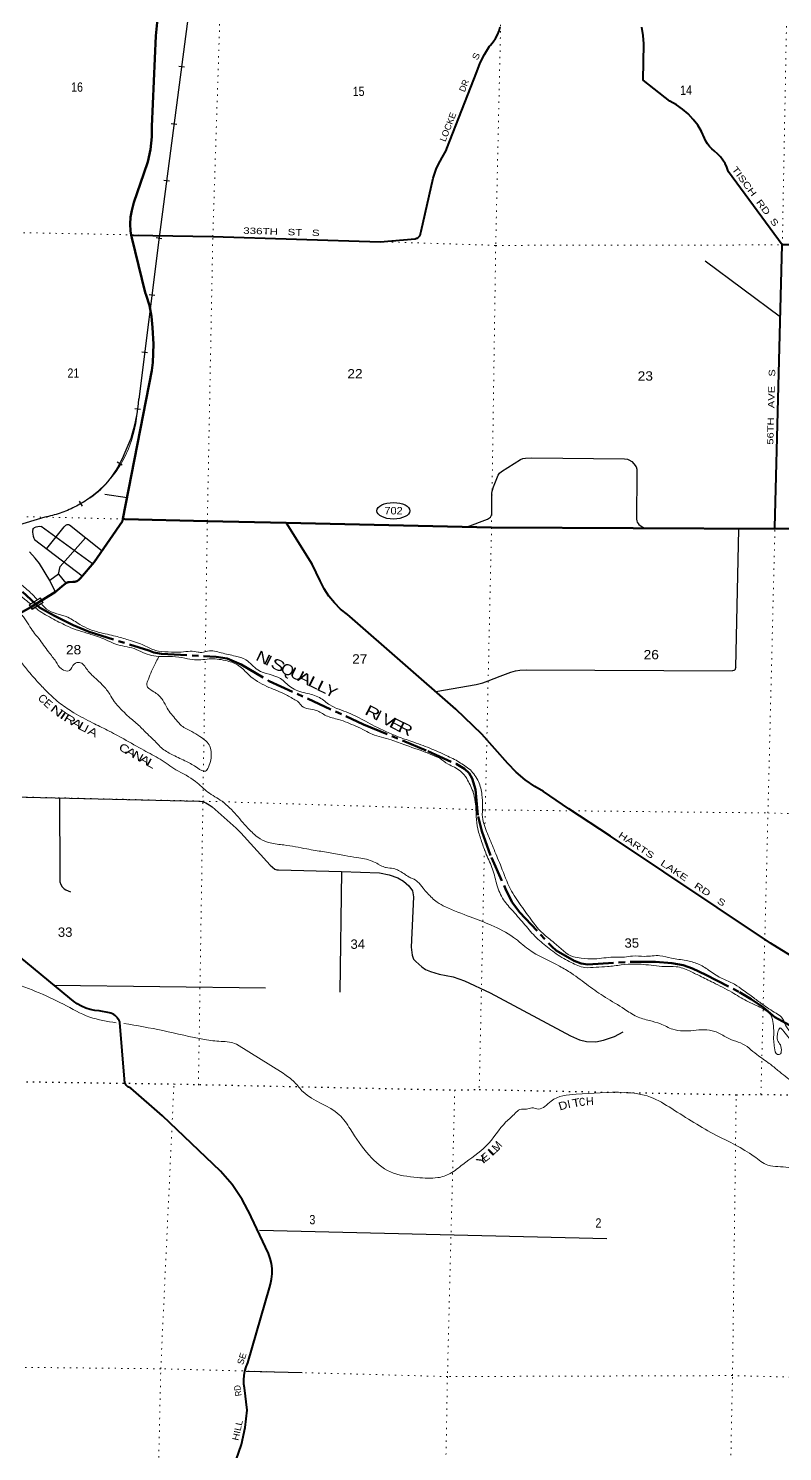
# Model space of a CAD drawing. Header units: feet. Extents: x -518066 to -250644, y -364975 to -177792.
# Drawn here: x -391355 to -377218, y -220207 to -193524 of the extents above; entities that cross this region are included whole.
import ezdxf
from ezdxf.enums import TextEntityAlignment as Align

# ---------------------------------------------------------------- set-up
doc = ezdxf.new("R2010")
doc.units = ezdxf.units.FT
doc.header["$LTSCALE"] = 80
doc.linetypes.add('DOTTED', pattern=[1.5, 0.3, -1.2])
doc.linetypes.add('LONG_DASH_SHORT_DASH', pattern=[9.9, 6, -1.2, 1.5, -1.2])
for name, color, linetype, lineweight in [('11', 7, 'LONG_DASH_SHORT_DASH', 60), ('17', 7, 'Continuous', 25), ('23', 7, 'Continuous', 70), ('26', 7, 'Continuous', 40), ('29', 7, 'Continuous', 25), ('34', 7, 'Continuous', 25), ('39', 7, 'Continuous', 13), ('41', 7, 'Continuous', 13), ('59', 7, 'Continuous', 13), ('6', 7, 'DOTTED', 25), ('7', 7, 'DOTTED', 13)]:
    doc.layers.add(name, color=color, linetype=linetype, lineweight=lineweight)
doc.layers.add('27', color=7, linetype='Continuous')

msp = doc.modelspace()

# ---------------------------------------------------------------- linework, layer by layer
at = {"layer": '11'}
msp.add_lwpolyline([(-391468.38, -204086.74), (-391147.38, -204379.03), (-390867.52, -204539.3), (-390519.01, -204713.93), (-390217.57, -204840.39), (-389097.56, -205184.57), (-389007.63, -205222.99), (-388863.55, -205247.62), (-387837.78, -205305.37), (-387628.18, -205338.35), (-387366.59, -205449.48), (-386841.42, -205759.33), (-385072.39, -206572.81), (-383869.07, -207072.27), (-383339.43, -207314.5), (-383180.54, -207407.61), (-383090.13, -207490.11), (-383034.98, -207589.6), (-382977.45, -207794.8), (-382926.54, -208300.07), (-382855.4, -208577.12), (-382676.15, -209071.08), (-382413.41, -209653.85), (-382291.68, -209897.86), (-382150.05, -210095.29), (-381545.6, -210736.64), (-381460.12, -210809.76), (-381127.23, -211003.85), (-380993.7, -211058.68), (-380865.63, -211074.24), (-380058.45, -211026.62), (-379602.13, -211026.31), (-379295.48, -211050.59), (-379081.33, -211090.04), (-378905.45, -211147.96), (-378659.11, -211270), (-378023.95, -211592.79), (-377805.33, -211724.58), (-377573.26, -211879.54), (-377362.14, -212059.53), (-377085.19, -212211.47)], dxfattribs=at)
at = {"layer": '17'}
msp.add_ellipse((-384513.77, -202567.65), major_axis=(-309.24, 1), ratio=0.500121, dxfattribs=at)
at = {"layer": '23'}
for points in [[(-389427.19, -197396.97), (-389439.52, -197320.18), (-389446.53, -197191.89), (-389440.08, -197063.57), (-389420.26, -196936.63), (-389387.27, -196812.46), (-389379.14, -196788.12), (-389190.79, -196246.02), (-389117.99, -196022.6), (-389068.94, -195792.79), (-389044.18, -195559.11), (-389042.43, -195359.78), (-388964.82, -193665.33), (-388812.74, -192094.14)], [(-389586.23, -202720.96), (-389040.76, -199937.23), (-389023.92, -199784.56), (-389012.24, -199441.96), (-389028.85, -199133.59), (-389046.88, -198925.92), (-389086.52, -198721.28), (-389147.34, -198521.9), (-389165.23, -198474.53), (-389419.15, -197447.03), (-389427.19, -197396.97)], [(-391610.57, -204542), (-391313.36, -204375.01), (-390850.52, -204089.5), (-390689.5, -203955.89), (-390664.42, -203935.07), (-390639.5, -203917.49), (-390634.12, -203914.63), (-390622.75, -203910.04), (-390610.97, -203906.66), (-390598.89, -203904.53), (-390593.42, -203903.98), (-390522.49, -203901.16), (-390504.2, -203900.29), (-390486.11, -203897.52), (-390468.4, -203892.87), (-390451.27, -203886.4), (-390434.92, -203878.18), (-390419.51, -203868.28), (-390405.22, -203856.84), (-390392.21, -203843.96), (-390380.62, -203829.79), (-390379.64, -203828.45), (-390124.16, -203530.62), (-389594.2, -202761.6), (-389586.23, -202720.96)], [(-386523.91, -202793.33), (-388003.24, -202759.7), (-389551.36, -202721.81), (-389586.23, -202720.96)], [(-377363.24, -202906.43), (-377363.29, -202906.43), (-382675.64, -202880.82), (-386523.91, -202793.33)], [(-377363.24, -202906.43), (-376604.3, -202902.65), (-376330.71, -202902.98)]]:
    msp.add_lwpolyline(points, dxfattribs=at)
at = {"layer": '26'}
msp.add_line((-376242.89, -197583.47), (-377222.36, -197582.92), dxfattribs=at)
for points in [[(-389427.19, -197396.97), (-389401.72, -197397.43), (-387899.44, -197424.69), (-384764.36, -197525.8), (-384103.51, -197466.07), (-384090.63, -197463.3), (-384078.11, -197459.2), (-384066.09, -197453.81), (-384054.7, -197447.19), (-384044.07, -197439.42), (-384034.3, -197430.58), (-384025.51, -197420.77), (-384017.79, -197410.1), (-384011.24, -197398.67), (-384005.91, -197386.62), (-384002.5, -197376.05), (-383998.05, -197351.26), (-383992.32, -197326.05), (-383766, -196329.05), (-383709.14, -196165.05), (-383635.44, -196007.89), (-383623, -195985.05), (-383525.73, -195810), (-383510, -195777.05), (-382948, -194337.05), (-382885.97, -194169.83), (-382806.8, -194010.01), (-382711.36, -193859.35), (-382696, -193838.05), (-382644.87, -193777.41), (-382600.36, -193711.77), (-382562.96, -193641.83), (-382533.07, -193568.36), (-382511.02, -193492.17)], [(-377222.36, -197582.92), (-378231, -196214.05), (-378234.71, -196201.22), (-378260.88, -196127.9), (-378294.57, -196057.72), (-378335.41, -195991.44), (-378382.95, -195929.8), (-378436.68, -195873.46), (-378496, -195823.05), (-378501.74, -195818.61), (-378546.7, -195779.47), (-378587.33, -195735.85), (-378623.17, -195688.21), (-378653.84, -195637.09), (-378679, -195583.05), (-378737.25, -195459.08), (-378809.11, -195340.05), (-378893.02, -195229.19), (-378988.06, -195127.7), (-379093.19, -195036.7), (-379207.25, -194957.2), (-379329, -194890.05), (-379624, -194655.05), (-379828, -194491.05), (-379818, -193814.05), (-379818.08, -193810.59), (-379830.35, -193653.25), (-379859, -193498.05)], [(-377363.24, -202906.43), (-377362.63, -202883.32), (-377222.36, -197582.92)], [(-376469.61, -211317.64), (-376907.04, -211005.18), (-377442.04, -210674.49), (-380445.06, -208668.84), (-381224.55, -208156.54), (-381697.19, -207829.46), (-381864.3, -207736.32), (-382046.38, -207610.13), (-382214.28, -207465.61), (-382366.15, -207304.32), (-382856.29, -206757.82), (-383341.91, -206287.82), (-385327.75, -204547.1), (-385376.02, -204513.51), (-385504.03, -204410.22), (-385620.54, -204294.11), (-385724.27, -204166.47), (-385814.09, -204028.67), (-385889.02, -203882.25), (-386033.8, -203569.03), (-386519.78, -202799.86), (-386523.91, -202793.33)], [(-387458.38, -220362.86), (-387363.19, -220075.43), (-387292.37, -219757.01), (-387255.22, -219432.93), (-387306.16, -219014.33), (-387315.37, -218943.27), (-387317.96, -218860.57), (-387311.88, -218778.05), (-387297.22, -218696.62), (-387274.12, -218617.17), (-387242.84, -218540.57), (-386833.59, -217135.9), (-386814.69, -217070.1), (-386796.06, -216973.65), (-386787.61, -216875.77), (-386789.44, -216777.55), (-386801.52, -216680.06), (-386823.73, -216584.37), (-386855.82, -216491.52), (-387177.95, -215802.87), (-387190.72, -215775.44), (-387349.33, -215480.01), (-387537.96, -215202.77), (-387754.53, -214946.78), (-388843.01, -213912.92), (-389435.54, -213391.29), (-389447.44, -213387.86), (-389462.63, -213381.94), (-389477.11, -213374.46), (-389490.72, -213365.5), (-389503.33, -213355.17), (-389514.79, -213343.58), (-389524.98, -213330.86), (-389533.78, -213317.14), (-389541.09, -213302.58), (-389546.85, -213287.33), (-389550.98, -213271.56), (-389553.44, -213255.45), (-389554.2, -213239.17), (-389553.25, -213222.9), (-389640.5, -212160.02), (-389644.25, -212149.81), (-389656.47, -212122.7), (-389671.45, -212097.02), (-389689.04, -212073.04), (-389709.03, -212051.03), (-389731.22, -212031.23), (-389755.36, -212013.86), (-389781.18, -211999.11), (-389808.4, -211987.14), (-389836.72, -211978.08), (-390029.98, -211945.16), (-390108.37, -211937.19), (-390195.54, -211919.52), (-390280.38, -211892.83), (-390361.96, -211857.42), (-390439.4, -211813.68), (-390511.84, -211762.08), (-390578.49, -211703.2), (-391651.92, -210820.3)]]:
    msp.add_lwpolyline(points, dxfattribs=at)
at = {"layer": '29'}
for p, q in [((-377258, -198939.05), (-378666, -197885.05)), ((-389507.33, -202324.95), (-389925.33, -202265.23)), ((-390156, -203561.05), (-391116, -202861.05)), ((-391013.13, -203276.14), (-390685, -202868.05)), ((-390583, -202833.05), (-389973, -203320.05)), ((-378096.8, -205503.56), (-378035, -202912.05)), ((-390283.01, -203073.15), (-390759, -203611.05)), ((-390794, -203759.05), (-390956.39, -203874.53)), ((-390794, -203759.05), (-390759, -203611.05)), ((-390792, -203755.05), (-390652, -203927.05)), ((-390957.02, -203874.98), (-390958.75, -203876.21)), ((-382023, -205552.05), (-378157.48, -205569.06)), ((-392072.66, -207924.8), (-388158.87, -208009.97)), ((-390771.31, -207954.46), (-390770.29, -209388.22)), ((-385489.61, -209332.18), (-385517.84, -211591.95)), ((-390873.62, -211461.51), (-386909.87, -211512.87)), ((-387021.5, -216055.58), (-380513.3, -216214.38)), ((-387274.01, -218697.89), (-386222.14, -218726.93))]:
    msp.add_line(p, q, dxfattribs=at)
for points in [[(-383133.02, -202870.98), (-382750.53, -202723.76), (-382694.55, -202684.98), (-382671.94, -202652.67), (-382668.71, -202624.67), (-382668.71, -202241.25), (-382662.25, -202200.32), (-382634.27, -202116.31), (-382552.46, -201900.91), (-382522.31, -201859.98), (-382487.87, -201831.98), (-382131.55, -201603.65), (-382087.42, -201586.42), (-382038.98, -201579.96), (-381915.18, -201577.8), (-380179.91, -201590.72), (-380125.01, -201601.49), (-380099.18, -201612.26), (-380046.43, -201646.73), (-380004.45, -201689.81), (-379964.62, -201745.82), (-379952.78, -201788.9), (-379947.39, -201862.13), (-379956, -202723.76), (-379952.24, -202754.99), (-379943.63, -202779.77), (-379927.48, -202805.62), (-379912.94, -202822.84), (-379871.5, -202858.39), (-379805.3, -202896.08)], [(-391274, -202918.05), (-391278.98, -202949.88), (-391278.98, -202969.27), (-391267.14, -203045.74), (-391256.37, -203079.13), (-391241, -203103.05), (-390349.2, -203787.22)], [(-391274, -202918.05), (-391262.83, -202900.34), (-391239.15, -202884.18), (-391213.31, -202870.18), (-391181.02, -202860.49), (-391141.19, -202857.26), (-391116, -202861.05)], [(-390685, -202868.05), (-390654.61, -202838.95), (-390640.62, -202829.25), (-390628.78, -202826.02), (-390604.02, -202827.1), (-390583, -202833.05)], [(-391150, -203558.05), (-391230.53, -203456.1), (-391333.88, -203339.78)], [(-390851.01, -204090.92), (-390956.39, -203874.53), (-391150, -203558.05)], [(-383719.71, -205958.86), (-382959.39, -205823.45), (-382834.52, -205793.29), (-382737.64, -205758.83), (-382511.57, -205670.51), (-382311.35, -205595.12), (-382223.08, -205571.42), (-382141.27, -205558.5), (-382023, -205552.05)], [(-378096.8, -205503.56), (-378104.46, -205532.66), (-378108.76, -205544.51), (-378117.51, -205556.88), (-378133.52, -205564.98), (-378157.48, -205569.06)], [(-388158.87, -208009.97), (-388095.71, -208018.45), (-388031.12, -208042.15), (-387966.53, -208078.77), (-387908.4, -208119.7), (-387460.58, -208518.21), (-387372.3, -208606.53), (-386825.44, -209209.68), (-386782.38, -209252.76), (-386735.01, -209285.07), (-386700.57, -209298), (-386668.28, -209301.68), (-385489.61, -209332.18)], [(-390770.29, -209388.22), (-390764.35, -209522.01), (-390749.28, -209575.87), (-390723.44, -209618.95), (-390688.99, -209653.41), (-390654.54, -209677.11), (-390568.42, -209711.58)], [(-385489.61, -209332.18), (-384775.79, -209356.16), (-384592.78, -209390.63), (-384431.31, -209450.94), (-384321.51, -209511.26), (-384224.62, -209597.42), (-384157.88, -209692.21), (-384138.5, -209804.22), (-384181.56, -210752.03), (-384164.33, -210898.51), (-384134.19, -210971.75), (-384095.44, -211019.14), (-383983.48, -211118.23), (-383914.59, -211165.62), (-383819.85, -211208.7), (-383656.23, -211256.09), (-383393.56, -211303.48), (-383182.57, -211381.03), (-382700.29, -211605.05), (-381193.19, -212415), (-381027.41, -212488.24), (-380891.77, -212518.4), (-380717.38, -212522.7), (-380573.13, -212492.55), (-380366.44, -212423.62), (-380206.36, -212339.03)]]:
    msp.add_lwpolyline(points, dxfattribs=at)
at = {"layer": '34'}
for p, q in [((-388537.26, -194229.71), (-388427.59, -194244.11)), ((-388681.18, -195305.93), (-388571.51, -195320.32)), ((-388818.16, -196369.35), (-388708.49, -196383.75)), ((-388962.04, -197445.86), (-388852.3, -197459.7)), ((-389093.55, -198509.98), (-388983.8, -198523.81)), ((-389231.92, -199586.92), (-389122.18, -199600.75)), ((-389363.43, -200651.04), (-389253.68, -200664.87)), ((-389559.28, -201512.14), (-389430.14, -201203.69)), ((-389692.9, -201648.3), (-389597.81, -201704.81)), ((-390402.96, -202387.51), (-390346.79, -202482.8))]:
    msp.add_line(p, q, dxfattribs=at)
at = {"layer": '34', "lineweight": 13}
msp.add_line((-391048.54, -202686.98), (-392437.39, -203103.37), dxfattribs=at)
msp.add_lwpolyline([(-386934.36, -182609.74), (-387740.68, -188573.18), (-388904.43, -197437.45), (-389344.54, -200929.01)], dxfattribs=at)
at = {"layer": '34'}
for points in [[(-387739.58, -188573.33), (-388903.33, -197437.6), (-389285.83, -200472.07)], [(-390202.58, -202322.18), (-390232.91, -202343.71), (-390263.84, -202364.93), (-390295.06, -202385.23), (-390326.45, -202405.29), (-390358.37, -202424.62), (-390390.69, -202443.67), (-390423.08, -202461.84), (-390456.03, -202479.48), (-390489.13, -202496.67), (-390522.58, -202513.37), (-390556.31, -202529.14), (-390590.44, -202544.65), (-390624.67, -202559.49), (-390659.23, -202573.63), (-390693.89, -202587.09), (-390728.9, -202600.07), (-390764.07, -202612.6), (-390799.51, -202624.21), (-390835.1, -202635.36), (-390871, -202645.81), (-390907.06, -202655.81), (-390943.19, -202664.92), (-390979.46, -202673.59), (-391015.84, -202681.58), (-391048.27, -202688.05), (-392437.06, -203104.43)]]:
    msp.add_lwpolyline(points, dxfattribs=at)
for centre, radius, start, end in [((-392406.98, -200240.48), 3128.79, 342.07007, 355.8172), ((-391879.89, -200480.31), 2539.66, 324.0467, 336.02811), ((-391075.85, -200996.89), 1586.42, 303.36587, 322.09979)]:
    msp.add_arc(centre, radius, start, end, dxfattribs=at)
at = {"layer": '34', "lineweight": 13}
msp.add_arc((-391454.51, -200588.64), 2137.25, 280.94994, 350.83633, dxfattribs=at)
at = {"layer": '39'}
msp.add_line((-387457.06, -212569.81), (-386580.29, -213115.06), dxfattribs=at)
for points in [[(-392163.9, -202956.02), (-392081.02, -203173.43), (-391991.55, -203327.91), (-391833.52, -203512.13), (-391668.99, -203768.81), (-391505.02, -203938.89), (-391314.93, -204104.77), (-391199.56, -204222.81), (-391190.28, -204232.39)], [(-392242.05, -203116.98), (-392146.75, -203270.56), (-392069.13, -203459.36), (-391965.07, -203694.31), (-391774.53, -203930.67), (-391600.59, -204086.58), (-391420.7, -204230.37), (-391315.54, -204314.85)], [(-391229.45, -204384), (-391172.09, -204430.08), (-390887.48, -204597.32), (-390607.05, -204740.42), (-390214.06, -204876.7), (-389982.3, -204955.68), (-389677.86, -205080.48), (-389333.45, -205166.74), (-389166.06, -205242.13), (-389006.9, -205289.38), (-388656.94, -205301.08), (-388421.47, -205331.69), (-388242.3, -205362.69), (-387928.72, -205344.42), (-387630.87, -205382.66), (-387409.09, -205473.79), (-387220.98, -205645.72), (-386885.79, -205860.95), (-386573.24, -205995.77), (-386381.56, -206097.18), (-386294.73, -206152.98), (-386227.89, -206229.06), (-385963.94, -206309.83), (-385776.3, -206409.25), (-385540.56, -206482.16), (-385218.02, -206606.84), (-385046.57, -206688.25), (-384909.39, -206757.8), (-384556.82, -206862.13), (-384282.69, -206962.98), (-383823.15, -207129.01), (-383645.41, -207209.15)], [(-391113.12, -204312.04), (-391017.37, -204410.89), (-390616.22, -204565.25), (-390394.17, -204698.67), (-390029.25, -204847.23), (-389723.13, -204919.66), (-389483.4, -204988.51), (-389185.13, -205091.2), (-388973.38, -205186.43), (-388737.94, -205213.01), (-388490.57, -205217.36), (-388321.76, -205202.1), (-388172.85, -205217.19), (-388102.42, -205224.77), (-387996.01, -205199.87), (-387740.43, -205230.34), (-387476.61, -205292.98), (-387279.1, -205362.12), (-387056.69, -205551.94), (-386631.35, -205714.19), (-386437.27, -205876.01), (-386155.04, -205986.86), (-385899.13, -206069.7), (-385705.2, -206207.35), (-385352.34, -206355.99), (-385035.62, -206514.95), (-384866.13, -206604.43), (-384436.57, -206798.87), (-384170.53, -206893.73), (-383831.9, -207018.3), (-383521.35, -207155.14), (-383281.25, -207280.39), (-383071.21, -207421.95)], [(-388918.26, -205314.96), (-388973.88, -205422.09), (-389049.3, -205575.68), (-389106.66, -205725.12), (-389138.15, -205832.09), (-388982.39, -205976.04), (-388836.68, -206120.06), (-388755.3, -206268.55), (-388586.99, -206486.94), (-388483.73, -206597.01), (-388294, -206708.51), (-388140.58, -206800.11), (-388031.47, -206881.94), (-387952.39, -206984.12), (-387929.42, -207116.9), (-387936.7, -207235.78), (-387982.06, -207375.07), (-388035.88, -207447.95), (-388189.09, -207388.57), (-388394.97, -207269.14), (-388641.06, -207149.97), (-388840.9, -207030.5), (-389008.88, -206862.46), (-389126.21, -206752.48), (-389290.15, -206588.45), (-389478.2, -206426.59), (-389621.87, -206286.58), (-389747.46, -206142.42), (-389830.77, -206008.05), (-389958.51, -205843.76), (-390110.26, -205697.77), (-390249.95, -205551.69), (-390401.67, -205409.73), (-390495.99, -205440.58), (-390583.69, -205562.04), (-390736.7, -205532.87), (-390842.15, -205394.62), (-390980.05, -205214.29), (-391162.63, -204963.77), (-391239.66, -204867.62), (-391326.94, -204741.33), (-391424.4, -204594.96), (-391473.72, -204523.51)], [(-391920.55, -204766.23), (-391850.89, -204879.87), (-391680.2, -205156.65), (-391507.8, -205387.1), (-391351.71, -205581.4), (-391165.35, -205793.63), (-390995.3, -205971.72), (-390752.62, -206185.57), (-390502.19, -206355.06), (-390153.09, -206544.01), (-389878.74, -206681.11), (-389568, -206846.15), (-389190.61, -207059.08), (-388887.9, -207226.19), (-388593.04, -207425.59)], [(-383021.21, -207830.05), (-383139.25, -207588), (-383255.55, -207448.44), (-383488.15, -207315.85), (-383645.41, -207209.15)], [(-388593.04, -207425.59), (-388221.62, -207646.61), (-387993.14, -207842.43), (-387726.6, -208013.82), (-387455.48, -208273.81), (-387210.39, -208550.08), (-387012.26, -208715.9), (-386824.74, -208795.18), (-386565.1, -208833.68), (-386136.31, -208907.28), (-385977.26, -208936.4), (-385699.49, -208978.8), (-385425.68, -209031.31), (-385198.21, -209068.02), (-384914.25, -209134.55), (-384798.54, -209192.39)], [(-383071.21, -207421.95), (-382916.95, -207646.48), (-382853.04, -207891.77), (-382841.63, -208103.18), (-382844.31, -208312.67), (-382749.85, -208618.18), (-382627.25, -208921.48), (-382492.46, -209244.83), (-382318.87, -209660.58), (-382121.85, -209967.39), (-381910.83, -210262.03), (-381714.31, -210490.29), (-381498, -210668.07), (-381138.38, -210931.48), (-380993.45, -210954.65), (-380739.99, -210969.03), (-380394.33, -210936.44), (-380181.18, -210934.98), (-380032.5, -210915.83), (-379805.23, -210922.33), (-379515.74, -210910.28), (-379302.32, -210953.12), (-379024.51, -211001.57), (-378804.92, -211064.52), (-378603.09, -211179.96), (-378374.93, -211325.43), (-378159.14, -211422.64), (-377993.57, -211528.26), (-377781.43, -211683.91), (-377601.62, -211815.61), (-377339.1, -211989.04), (-377236.06, -212064.87), (-377164.75, -212209.4), (-377067.34, -212347.71), (-376913.49, -212507.79), (-376734.06, -212579.07), (-376621.06, -212640.73), (-376495.94, -212710.37), (-376492.61, -212711.14)], [(-383021.21, -207830.05), (-383001.71, -207912.93), (-382985.13, -207989.36), (-382961.02, -208299.38), (-382931.37, -208532.82), (-382859.48, -208767.98), (-382771.46, -209011.09), (-382653.05, -209288.23), (-382572.73, -209583.76), (-382448.29, -209860.87), (-382269.96, -210075.16)], [(-384175.18, -209454.46), (-384246.08, -209421.11), (-384320.73, -209368.86), (-384415.28, -209314.12), (-384514.8, -209276.79), (-384649.16, -209256.89), (-384706.39, -209239.47), (-384808.4, -209192.2)], [(-384175.18, -209454.46), (-384143.98, -209465.63), (-384061.16, -209523.48), (-383957.82, -209645.63), (-383876.8, -209737.73), (-383692.73, -209905.66), (-383539.34, -209993.23), (-383071.61, -210181.37), (-382678.48, -210339.8), (-382260.77, -210566.55), (-381979.83, -210790.21), (-381396.66, -211106.47), (-381176.63, -211237.89), (-380855.39, -211473.36), (-380538.29, -211690.73), (-380180.96, -211909.84), (-379952.84, -212049.26), (-379715.07, -212126.19), (-379507.55, -212187.2), (-379275.66, -212288.33), (-378889.42, -212311.87), (-378684.4, -212298.38), (-378487.13, -212329.25), (-378386.31, -212372.87), (-378188.54, -212482.29), (-378003.14, -212545.48), (-377700.11, -212762.94), (-377465.78, -212930.52), (-377304.06, -213062.35), (-377027.22, -213273.95), (-376845.41, -213403.63), (-376645.21, -213577.49), (-376508.26, -213689.61)], [(-382269.96, -210075.16), (-382047.11, -210333.46), (-381832.43, -210571.67), (-381591.83, -210775.47), (-381321.17, -210962.94), (-381179.93, -211036.5), (-380925.96, -211131.44), (-380712.84, -211125.95), (-380501.77, -211114.43), (-380242.57, -211082.44), (-379983.27, -211066.56), (-379830.4, -211073.57), (-379432.01, -211111.12), (-379214.81, -211115.67), (-378960.92, -211196.51), (-378771.31, -211287.86), (-378515.13, -211413), (-378343.64, -211500.44), (-378168.09, -211595.92), (-377891.56, -211757.17), (-377605.14, -211894.18), (-377431.3, -212036), (-377392.17, -212178.73), (-377382.99, -212355.92), (-377384.01, -212511.02), (-377369.13, -212635.79), (-377312.02, -212762.29), (-377257.82, -212747.82), (-377242, -212705.42), (-377258.88, -212582.67), (-377311.74, -212492.39), (-377320.16, -212434.04), (-377304.64, -212345.31), (-377264.94, -212264.47), (-377196.15, -212330.47), (-377100.87, -212450.66), (-376982.99, -212645.23), (-376871.74, -212747.19), (-376745.71, -212826.5)], [(-393350.34, -210381.57), (-393069.11, -210460.3), (-392811.41, -210613.56), (-392261.76, -211137.75), (-391761.8, -211371.69), (-390701.45, -211817.99), (-390207.58, -212059.92), (-389711.3, -212166.19)], [(-389564.85, -212178.93), (-388836.33, -212313.82), (-388052.65, -212479.9), (-387745.75, -212516.88), (-387589.23, -212528.36), (-387457.06, -212569.81)], [(-386580.29, -213115.06), (-386366.89, -213282.02), (-386207.82, -213462.56), (-385528.83, -213891.32), (-385324.33, -214158.82), (-384969.16, -214649.04), (-384568.3, -214964.6), (-384065.19, -215067.76), (-383681.7, -215071.23), (-383450.12, -214994.84), (-383211.67, -214821.91), (-382772.94, -214475.71), (-382403.58, -214026.25), (-382229.47, -213862.8), (-382144.53, -213793.13), (-382017.99, -213788.24), (-381917.37, -213762.99), (-381793.06, -213784.24), (-381558.84, -213635.42), (-381089.88, -213508.86), (-380181.98, -213474.81), (-379694.78, -213559.71), (-379295.07, -213776.65), (-378456.08, -214279.3), (-377752.68, -214672.06), (-377491.08, -214837.43), (-377111.93, -214879.1), (-376807.77, -215000.58), (-376532.25, -215122.86)]]:
    msp.add_spline(points, degree=3, dxfattribs=at)
at = {"layer": '59'}
for points in [[(-391344.3, -204330.82), (-391132.42, -204198.13), (-391076.69, -204287.12), (-391288.57, -204419.81)], [(-391333.26, -204333.35), (-391134.95, -204209.16), (-391087.72, -204284.58), (-391286.03, -204408.77)]]:
    msp.add_lwpolyline(points, close=True, dxfattribs=at)
at = {"layer": '6'}
msp.add_lwpolyline([(-407878.03, -212968.2), (-404475.19, -213023.12), (-404268, -213033.79), (-399369.09, -213100.9), (-398858.34, -213099.41), (-394051.52, -213229.59), (-393552.76, -213240.26), (-388627.66, -213315.25), (-383364.49, -213428.2), (-382904.06, -213419), (-378087.4, -213516.88), (-377622.93, -213509.67), (-376506.14, -213530.16)], dxfattribs=at)
at = {"layer": '7'}
for p, q in [((-388168.68, -213338.63), (-388042.53, -205352.01)), ((-382806.87, -208915.66), (-382904.06, -213419)), ((-377622.93, -213509.67), (-377583.09, -211905.99))]:
    msp.add_line(p, q, dxfattribs=at)
for points in [[(-388040.28, -205209.97), (-388001.6, -202760.75), (-387899.08, -197424.52), (-387728.06, -192109.97), (-387678.33, -181364.05), (-387654.06, -180009.57)], [(-382306.4, -180099.97), (-382332.96, -181438.16), (-382366.18, -186918.94), (-382476.73, -192257.24), (-382595.35, -197591.57), (-382674.03, -202881.31), (-382790.89, -208175.34), (-382797.77, -208494.34)], [(-377581.21, -211830.24), (-377491.88, -208233.67), (-377361.15, -202907.31), (-377222.36, -197582.92), (-377121.59, -192286.98), (-376998.72, -186988.88), (-376977.41, -181532.35), (-376906.21, -180189.97)], [(-392766.55, -197326.8), (-387899.08, -197424.52), (-382595.35, -197591.57), (-377222.36, -197582.92), (-376242.89, -197583.47)], [(-376330.71, -202903.04), (-377361.15, -202907.31), (-382674.03, -202881.31), (-388001.6, -202760.75), (-392284.97, -202656.63)], [(-394371.82, -207870.17), (-393436.27, -207887.82), (-388084.55, -208012.25), (-382968.87, -208169.85)], [(-382843.59, -208174.76), (-377491.88, -208233.67), (-376419.18, -208262.45)], [(-389048.21, -225779.59), (-388992.01, -223916.29), (-388874.94, -218654.49), (-388627.66, -213315.25)], [(-383364.49, -213428.2), (-383500.96, -218800.92), (-383597.75, -224088.77), (-383618.53, -225871.52)], [(-378297.23, -225960.35), (-378264.76, -224114.63), (-378156.18, -218782.39), (-378087.4, -213516.88)], [(-376593.52, -218824.14), (-378156.18, -218782.39), (-383500.96, -218800.92), (-388874.94, -218654.49), (-394272.47, -218598.86), (-399571.3, -218568.73), (-400276.94, -218553.49)]]:
    msp.add_lwpolyline(points, dxfattribs=at)

# ---------------------------------------------------------------- texts
at = {"layer": '17', "width": 1.1}
msp.add_text('702', height=140, dxfattribs=at).set_placement((-384510.86, -202635.96), align=Align.CENTER)
at = {"layer": '27'}
for s, rotation, width, p in [('S', 65.325, 1.2, (-382937.19, -194129.94)), ('LOCKE', 68.68, 1.05, (-383538.77, -195658.23)), ('TISCH  RD  S', 306.384, 1.35, (-378176.75, -196164.5)), ('336TH   ST   S', 358.153, 1.35, (-387330.18, -197373.01)), ('56TH   AVE   S', 88.484, 1.3, (-377391.52, -201329.04)), ('HARTS   LAKE   RD   S', 326.262, 1.4, (-380307.96, -208676.23)), ('SE', 72.28, 1.05, (-387332.86, -218590.12)), ('RD', 99.254, 0.9, (-387354.63, -219158.25)), ('HILL', 77.561, 1.15, (-387419.34, -220009.76))]:
    msp.add_text(s, height=120, rotation=rotation, dxfattribs=dict(at, width=width)).set_placement(p)
msp.add_text('DR', height=120, rotation=68.68, dxfattribs=at).set_placement((-383175.98, -194725.76))
at = {"layer": '41'}
for s, height, rotation, width, p in [('N', 200, 333.958, 1.3, (-387111.75, -205357.47)), ('I', 200, 333.958, 1.1, (-386927.99, -205447.26)), ('S', 200, 333.958, 1.45, (-386834.78, -205492.8)), ('Q', 200, 333.958, 1.15, (-386648.19, -205583.98)), ('U', 200, 333.958, 1.3, (-386475.74, -205668.24)), ('A', 200, 333.958, 1.35, (-386324.96, -205743.72)), ('L', 200, 333.958, 1.45, (-386135.28, -205832.31)), ('L', 200, 333.919, 1.45, (-385972.56, -205914.11)), ('Y', 200, 332.911, 1.25, (-385823, -205987.81)), ('N', 150, 321.502, 1.6, (-390960.71, -206305.86)), ('R', 200, 332.911, 1.4, (-385068, -206373.98)), ('T', 150, 324.928, 1.85, (-390839.23, -206401.45)), ('R', 150, 328.748, 1.5, (-390710.19, -206490.73)), ('A', 150, 330.909, 1.45, (-390569.56, -206575.19)), ('I', 200, 332.911, 1.15, (-384874.69, -206472.85)), ('V', 200, 332.911, 1.35, (-384759.53, -206531.49)), ('E', 200, 332.911, 1.55, (-384614.26, -206606.06)), ('L', 150, 332.193, 1.5, (-390442.68, -206645.79)), ('I', 150, 332.245, 1.15, (-390330.95, -206704.69)), ('A', 150, 333.506, 1.35, (-390260.99, -206741.51)), ('R', 200, 334.751, 1.35, (-384445.91, -206691.57)), ('C', 150, 330.663, 1.3, (-389678.84, -207042.02)), ('A', 150, 330.58, 1.45, (-389552.27, -207113.17)), ('N', 150, 330.498, 1.35, (-389425.8, -207184.52)), ('A', 150, 331.174, 1.4, (-389291.15, -207260.57)), ('L', 150, 331.043, 1.5, (-389163.94, -207330.58)), ('D', 150, 16.166, 1.15, (-381393.64, -213812.65)), ('T', 150, 10.568, 1.2, (-381147.55, -213753.52)), ('C', 150, 4.783, 0.8, (-381026.82, -213730.01)), ('Y', 150, 38.938, 1.6, (-382887.88, -214862.18)), ('L', 150, 43.158, 2.05, (-382672.7, -214685.21))]:
    msp.add_text(s, height=height, rotation=rotation, dxfattribs=dict(at, width=width)).set_placement(p)
for s, rotation, p in [('C', 315.709, (-391191.43, -206093.14)), ('E', 318.339, (-391087.25, -206194.23)), ('I', 12.237, (-381235.23, -213769.96)), ('H', 4.783, (-380896.57, -213719.41)), ('M', 48.695, (-382572.93, -214593.69)), ('E', 39.258, (-382794.74, -214787.64))]:
    msp.add_text(s, height=150, rotation=rotation, dxfattribs=at).set_placement(p)
at = {"layer": '7'}
for s, width, p in [('16', 0.85, (-390554.74, -194711.62)), ('15', 0.85, (-385275.37, -194792.18)), ('14', 0.85, (-379137.78, -194769.46)), ('21', 0.85, (-390623.85, -200074.41)), ('22', 1.1, (-385376.28, -200086.94)), ('23', 1.1, (-379933.64, -200128.48)), ('28', 1.1, (-390652.57, -205260.78)), ('26', 1.1, (-379821.92, -205353.55)), ('27', 1.1, (-385286.46, -205433.45)), ('33', 1.05, (-390803.61, -210557.06)), ('34', 1.05, (-385317.78, -210781.41)), ('35', 1.05, (-380180.65, -210760.49))]:
    msp.add_text(s, height=175, rotation=0.393, dxfattribs=dict(at, width=width)).set_placement(p)
at = {"layer": '7', "width": 0.85}
for s, p in [('3', (-386088.12, -215945.8)), ('2', (-380725.07, -216007.89))]:
    msp.add_text(s, height=175, dxfattribs=at).set_placement(p)

doc.saveas('drawing.dxf')
